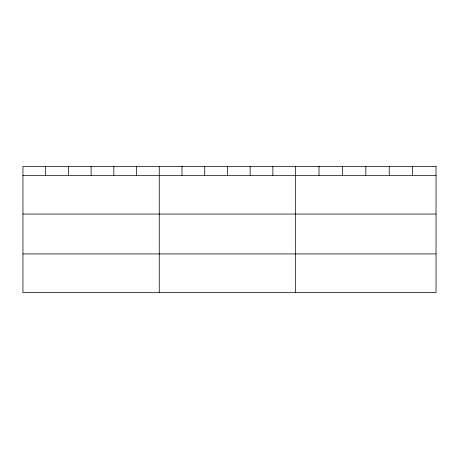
<?xml version="1.0" encoding="UTF-8"?>
<svg xmlns="http://www.w3.org/2000/svg" width="459" height="459" viewBox="0 0 459 459"><rect width="100%" height="100%" fill="white"/><g stroke="black" fill="none" stroke-linecap="round" stroke-linejoin="round"><path stroke-width="0.69" d="M22.95 175.338L436.05 175.338M22.95 214.043L436.05 214.043M22.95 253.925L436.05 253.925M412.641 166.37L412.641 175.338M389.232 166.37L389.232 175.338M365.823 166.37L365.823 175.338M342.414 166.37L342.414 175.338M319.005 166.37L319.005 175.338M295.596 166.37L295.596 292.63M272.875 166.37L272.875 175.338M250.155 166.37L250.155 175.338M227.434 166.37L227.434 175.338M204.714 166.37L204.714 175.338M181.993 166.37L181.993 175.338M159.273 166.37L159.273 292.63M136.553 166.37L136.553 175.338M113.832 166.37L113.832 175.338M91.112 166.37L91.112 175.338M68.391 166.37L68.391 175.338M45.67 166.37L45.67 175.338M436.05 166.37L22.95 166.37L22.95 292.63L436.05 292.63L436.05 166.37"/></g></svg>
